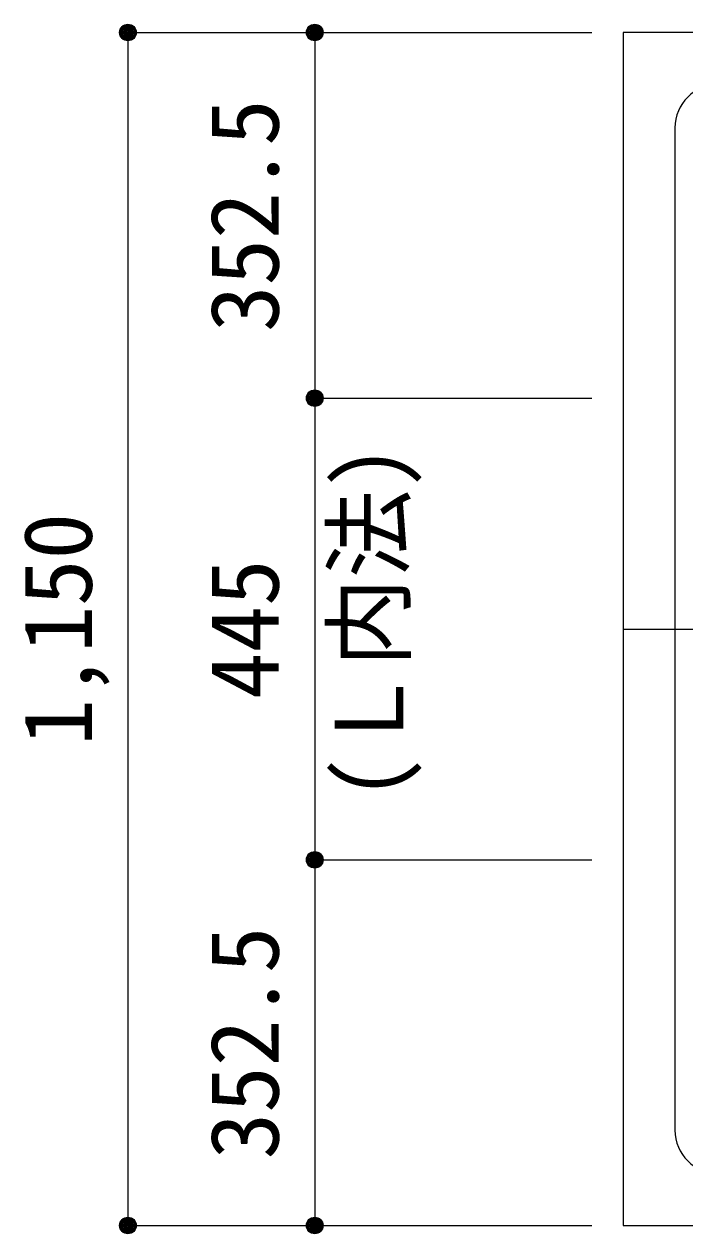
# Model space of a CAD drawing. Units: millimetres at full size, sheet at 1:30. Extents: x -5973 to 5954, y -4195 to 4201.
# Drawn here: x -600 to 37, y -2258 to -1092 of the extents above; entities that cross this region are included whole.
import ezdxf
from ezdxf.enums import TextEntityAlignment as Align

# ---------------------------------------------------------------- set-up
doc = ezdxf.new("R2010")
doc.units = ezdxf.units.MM
doc.header["$LTSCALE"] = 30
doc.header["$PDMODE"] = 32
doc.header["$PDSIZE"] = 15
doc.linetypes.add('CHAIN1', pattern=[8, 5, -1, 1, -1])
for name, color, linetype in [('0-1_躯体線', 2, 'Continuous'), ('0-4_フープ筋', 7, 'Continuous'), ('0-7_文字', 4, 'Continuous'), ('0-D_寸法', 4, 'Continuous')]:
    doc.layers.add(name, color=color, linetype=linetype)
doc.styles.add('ＭＳ ゴシック', font='')
doc.styles.get('ＭＳ ゴシック').set_extended_font_data('MS Gothic')

msp = doc.modelspace()

# ---------------------------------------------------------------- linework, layer by layer
at = {"layer": '0-1_躯体線'}
for p, q in [((1527.44, -1099.89), (-22.56, -1099.89)), ((-22.56, -1099.89), (-22.56, -2249.89)), ((-22.56, -2249.89), (270.94, -2249.89))]:
    msp.add_line(p, q, dxfattribs=at)
at = {"layer": '0-4_フープ筋'}
msp.add_line((27.44, -1191.89), (27.44, -2157.89), dxfattribs=at)
for centre, start, end in [((69.44, -1191.89), 90, 180), ((69.44, -2157.89), 180, 270)]:
    msp.add_arc(centre, 42, start, end, dxfattribs=at)
at = {"layer": '0-D_寸法'}
for p, q in [((-499.6, -1099.89), (-319.6, -1099.89)), ((-499.6, -1099.89), (-319.6, -1099.89)), ((-499.6, -1099.89), (-499.6, -2249.89)), ((-499.6, -1099.89), (-499.6, -2249.89)), ((-319.6, -1099.89), (-52.56, -1099.89)), ((-319.6, -1099.89), (-319.6, -1452.39)), ((-319.6, -1452.39), (-52.56, -1452.39)), ((-319.6, -1452.39), (-319.6, -1897.39)), ((-319.6, -1897.39), (-52.56, -1897.39)), ((-319.6, -1897.39), (-319.6, -2249.89)), ((-499.6, -2249.89), (-319.6, -2249.89)), ((-319.6, -2249.89), (-52.56, -2249.89)), ((-319.6, -2249.89), (-52.56, -2249.89))]:
    msp.add_line(p, q, dxfattribs=at)
at = {"layer": '0-D_寸法', "linetype": 'CHAIN1'}
msp.add_line((-22.56, -1674.89), (1127.44, -1674.89), dxfattribs=at)
at = {"layer": '0-D_寸法'}
for centre, radius in [((-499.6, -1099.89), 8), ((-499.6, -1099.89), 7.2), ((-499.6, -1099.89), 6.4), ((-499.6, -1099.89), 5.6), ((-499.6, -1099.89), 4.8), ((-499.6, -1099.89), 4), ((-319.6, -1099.89), 8), ((-319.6, -1099.89), 7.2), ((-319.6, -1099.89), 6.4), ((-319.6, -1099.89), 5.6), ((-319.6, -1099.89), 4.8), ((-319.6, -1099.89), 4), ((-499.6, -1099.89), 3.2), ((-499.6, -1099.89), 2.4), ((-499.6, -1099.89), 1.6), ((-499.6, -1099.89), 0.8), ((-319.6, -1099.89), 3.2), ((-319.6, -1099.89), 2.4), ((-319.6, -1099.89), 1.6), ((-319.6, -1099.89), 0.8), ((-319.6, -1452.39), 8), ((-319.6, -1452.39), 7.2), ((-319.6, -1452.39), 6.4), ((-319.6, -1452.39), 5.6), ((-319.6, -1452.39), 4.8), ((-319.6, -1452.39), 4), ((-319.6, -1452.39), 3.2), ((-319.6, -1452.39), 2.4), ((-319.6, -1452.39), 1.6), ((-319.6, -1452.39), 0.8), ((-319.6, -1897.39), 8), ((-319.6, -1897.39), 7.2), ((-319.6, -1897.39), 6.4), ((-319.6, -1897.39), 5.6), ((-319.6, -1897.39), 4.8), ((-319.6, -1897.39), 4), ((-319.6, -1897.39), 3.2), ((-319.6, -1897.39), 2.4), ((-319.6, -1897.39), 1.6), ((-319.6, -1897.39), 0.8), ((-499.6, -2249.89), 8), ((-499.6, -2249.89), 7.2), ((-499.6, -2249.89), 6.4), ((-499.6, -2249.89), 5.6), ((-499.6, -2249.89), 4.8), ((-499.6, -2249.89), 4), ((-499.6, -2249.89), 3.2), ((-499.6, -2249.89), 2.4), ((-499.6, -2249.89), 1.6), ((-499.6, -2249.89), 0.8), ((-319.6, -2249.89), 8), ((-319.6, -2249.89), 7.2), ((-319.6, -2249.89), 6.4), ((-319.6, -2249.89), 5.6), ((-319.6, -2249.89), 4.8), ((-319.6, -2249.89), 4), ((-319.6, -2249.89), 3.2), ((-319.6, -2249.89), 2.4), ((-319.6, -2249.89), 1.6), ((-319.6, -2249.89), 0.8)]:
    msp.add_circle(centre, radius, dxfattribs=at)
at = {"layer": '0-D_寸法', "color": 7}
for p in [(-499.6, -1099.89), (-319.6, -1099.89), (-319.6, -1452.39), (-319.6, -1897.39), (-499.6, -2249.89), (-319.6, -2249.89)]:
    msp.add_point(p, dxfattribs=at)

# ---------------------------------------------------------------- texts
at = {"layer": '0-7_文字', "style": 'ＭＳ ゴシック', "width": 0.95}
msp.add_text('(Ｌ内法)', height=65.98, rotation=90, dxfattribs=at).set_placement((-214.55, -1839.49), align=Align.BOTTOM_LEFT)
at = {"layer": '0-D_寸法', "style": 'ＭＳ ゴシック'}
for s, p in [('352.5', (-334.6, -1388.64)), ('1,150', (-514.6, -1787.39)), ('445', (-334.6, -1742.39)), ('352.5', (-334.6, -2186.14))]:
    msp.add_text(s, height=65.98, rotation=90, dxfattribs=at).set_placement(p, align=Align.BOTTOM_LEFT)

doc.saveas('drawing.dxf')
